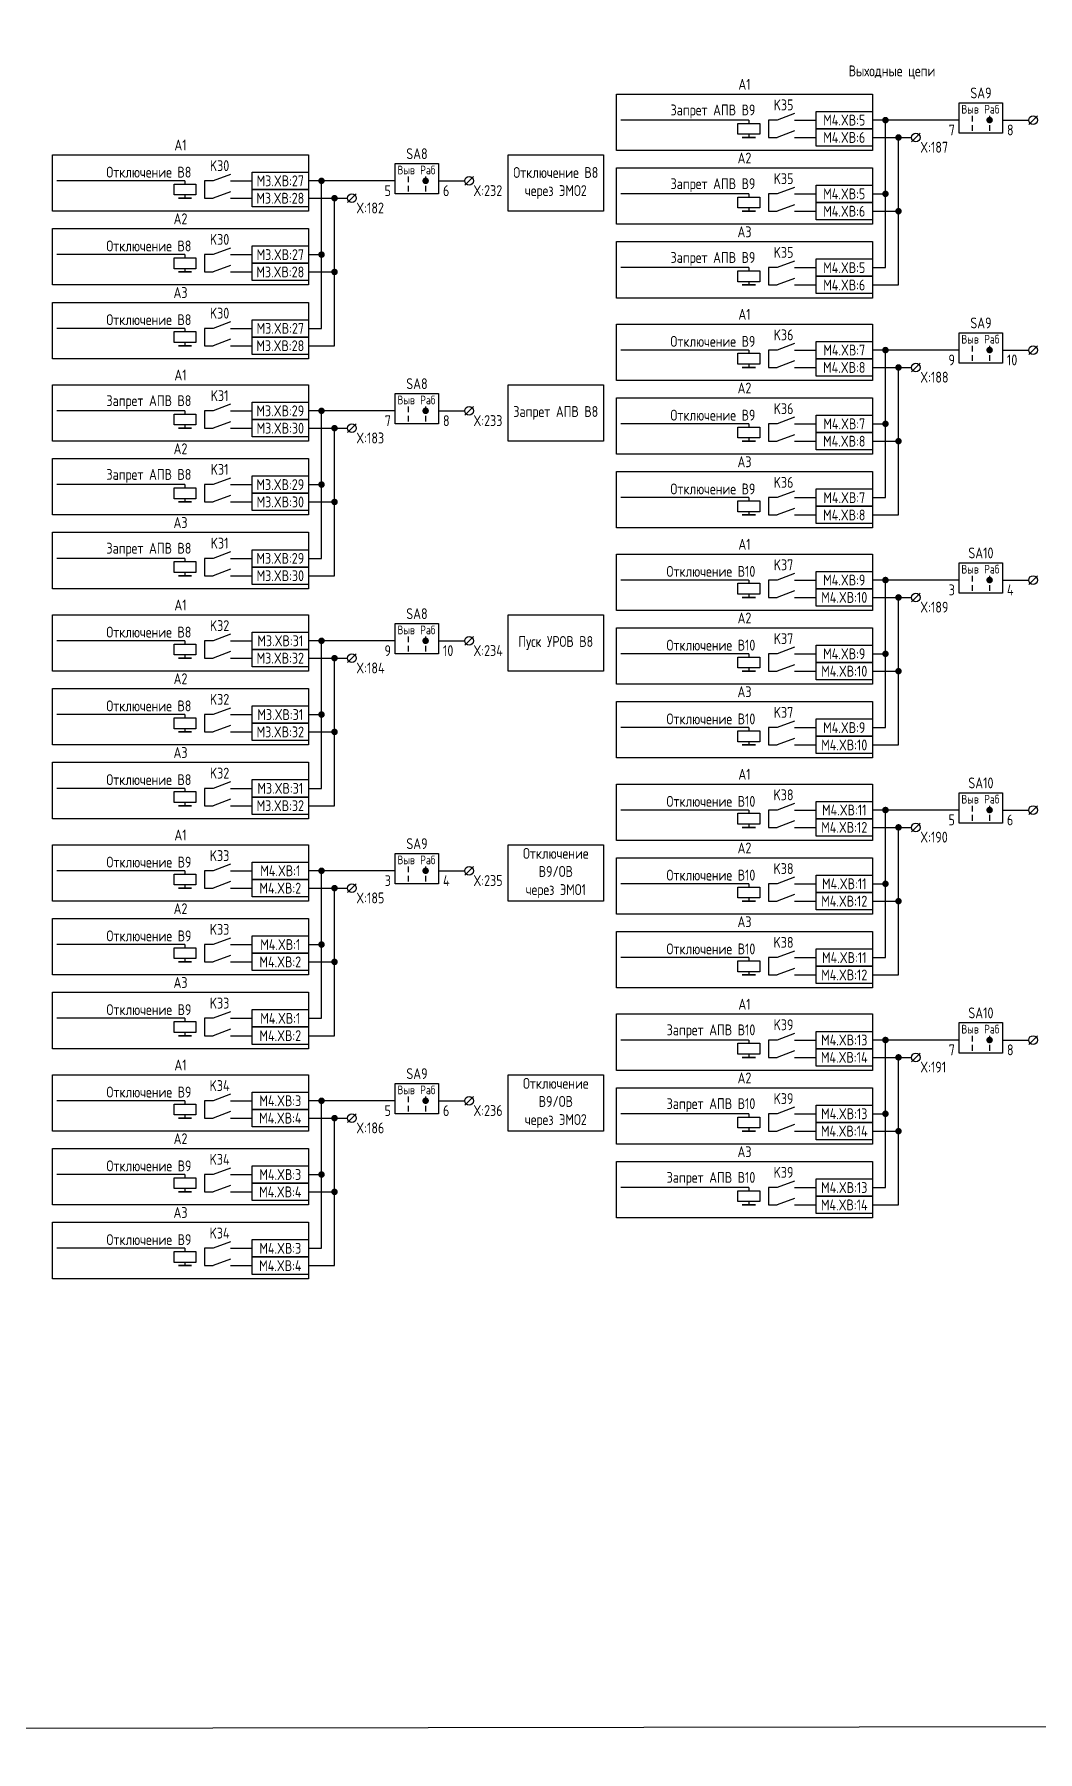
# Model space of a CAD drawing. Header units: millimetres. Extents: x -1245 to 5086, y -99 to 618.
# Drawn here: x 2539.8 to 2771.1, y -99 to 296.8 of the extents above; entities that cross this region are included whole.
import ezdxf

# ---------------------------------------------------------------- set-up
doc = ezdxf.new("R2010")
doc.units = ezdxf.units.MM
doc.styles.add('Gost_type_A', font='GOST_A.TTF')

# ---------------------------------------------------------------- blocks, each defined once
blk = doc.blocks.new('POINT')
at = {"const_width": 0.75}
blk.add_lwpolyline([(-0.375, 0, 1), (0.375, 0, 1)], format="xyb", close=True, dxfattribs=at)
blk = doc.blocks.new('Переключатель_положение')
for p, q in [((2, 1), (2, -0.34)), ((2, -1.14), (2, -2.49))]:
    blk.add_line(p, q)

msp = doc.modelspace()

# ---------------------------------------------------------------- linework, layer by layer
at = {"ltscale": 4.32}
for p, q in [((2715, 278.5), (2711, 277)), ((2715, 274.5), (2711, 273)), ((2585, 264.5), (2581, 263)), ((2715, 261.5), (2711, 260)), ((2585, 260.5), (2581, 259)), ((2715, 257.5), (2711, 256)), ((2585, 247.5), (2581, 246)), ((2585, 243.5), (2581, 242)), ((2715, 244.5), (2711, 243)), ((2715, 240.5), (2711, 239)), ((2585, 230.5), (2581, 229)), ((2585, 226.5), (2581, 225)), ((2715, 225.5), (2711, 224)), ((2715, 221.5), (2711, 220)), ((2585, 211.5), (2581, 210)), ((2585, 207.5), (2581, 206)), ((2715, 208.5), (2711, 207)), ((2715, 204.5), (2711, 203)), ((2585, 194.5), (2581, 193)), ((2585, 190.5), (2581, 189)), ((2715, 191.5), (2711, 190)), ((2715, 187.5), (2711, 186)), ((2585, 177.5), (2581, 176)), ((2585, 173.5), (2581, 172)), ((2715, 172.5), (2711, 171)), ((2715, 168.5), (2711, 167)), ((2585, 158.5), (2581, 157)), ((2585, 154.5), (2581, 153)), ((2715, 155.5), (2711, 154)), ((2715, 151.5), (2711, 150)), ((2585, 141.5), (2581, 140)), ((2585, 137.5), (2581, 136)), ((2715, 138.5), (2711, 137)), ((2715, 134.5), (2711, 133)), ((2585, 124.5), (2581, 123)), ((2585, 120.5), (2581, 119)), ((2715, 119.5), (2711, 118)), ((2715, 115.5), (2711, 114)), ((2585, 105.5), (2581, 104)), ((2585, 101.5), (2581, 100)), ((2715, 102.5), (2711, 101)), ((2715, 98.5), (2711, 97)), ((2585, 88.5), (2581, 87)), ((2585, 84.5), (2581, 83)), ((2715, 85.5), (2711, 84)), ((2715, 81.5), (2711, 80)), ((2585, 71.5), (2581, 70)), ((2585, 67.5), (2581, 66)), ((2715, 66.5), (2711, 65)), ((2715, 62.5), (2711, 61)), ((2585, 52.5), (2581, 51)), ((2585, 48.5), (2581, 47)), ((2715, 49.5), (2711, 48)), ((2715, 45.5), (2711, 44)), ((2585, 35.5), (2581, 34)), ((2715, 32.5), (2711, 31)), ((2585, 31.5), (2581, 30)), ((2715, 28.5), (2711, 27)), ((2585, 18.5), (2581, 17)), ((2585, 14.5), (2581, 13))]:
    msp.add_line(p, q, dxfattribs=at)
for p, q in [((2771.01, 278), (2769.01, 276)), ((2704.5, 277), (2675, 277)), ((2704.5, 277), (2704.5, 276.25)), ((2704.5, 273.75), (2704.5, 273)), ((2753, 277), (2733, 277)), ((2736, 243), (2736, 277)), ((2744.01, 274), (2742.01, 272)), ((2733, 273), (2742, 273)), ((2739, 239), (2739, 273)), ((2574.5, 263), (2545, 263)), ((2574.5, 263), (2574.5, 262.25)), ((2623, 263), (2603, 263)), ((2606, 229), (2606, 263)), ((2641.01, 264), (2639.01, 262)), ((2574.5, 259.75), (2574.5, 259)), ((2603, 259), (2612, 259)), ((2609, 225), (2609, 259)), ((2614.01, 260), (2612.01, 258)), ((2704.5, 260), (2675, 260)), ((2704.5, 260), (2704.5, 259.25)), ((2733, 260), (2736, 260)), ((2704.5, 256.75), (2704.5, 256)), ((2733, 256), (2739, 256)), ((2574.5, 246), (2545, 246)), ((2574.5, 246), (2574.5, 245.25)), ((2603, 246), (2606, 246)), ((2574.5, 242.75), (2574.5, 242)), ((2603, 242), (2609, 242)), ((2704.5, 243), (2675, 243)), ((2704.5, 243), (2704.5, 242.25)), ((2733, 243), (2736, 243)), ((2704.5, 239.75), (2704.5, 239)), ((2733, 239), (2739, 239)), ((2574.5, 229), (2545, 229)), ((2574.5, 229), (2574.5, 228.25)), ((2574.5, 225.75), (2574.5, 225)), ((2603, 229), (2606, 229)), ((2603, 225), (2609, 225)), ((2704.5, 224), (2675, 224)), ((2704.5, 224), (2704.5, 223.25)), ((2753, 224), (2733, 224)), ((2736, 190), (2736, 224)), ((2771.01, 225), (2769.01, 223)), ((2704.5, 220.75), (2704.5, 220)), ((2733, 220), (2742, 220)), ((2739, 186), (2739, 220)), ((2744.01, 221), (2742.01, 219)), ((2574.5, 210), (2545, 210)), ((2574.5, 210), (2574.5, 209.25)), ((2623, 210), (2603, 210)), ((2606, 176), (2606, 210)), ((2641.01, 211), (2639.01, 209)), ((2574.5, 206.75), (2574.5, 206)), ((2603, 206), (2612, 206)), ((2609, 172), (2609, 206)), ((2614.01, 207), (2612.01, 205)), ((2704.5, 207), (2675, 207)), ((2704.5, 207), (2704.5, 206.25)), ((2733, 207), (2736, 207)), ((2704.5, 203.75), (2704.5, 203)), ((2733, 203), (2739, 203)), ((2574.5, 193), (2545, 193)), ((2574.5, 193), (2574.5, 192.25)), ((2603, 193), (2606, 193)), ((2704.5, 190), (2675, 190)), ((2704.5, 190), (2704.5, 189.25)), ((2733, 190), (2736, 190)), ((2574.5, 189.75), (2574.5, 189)), ((2603, 189), (2609, 189)), ((2704.5, 186.75), (2704.5, 186)), ((2733, 186), (2739, 186)), ((2574.5, 176), (2545, 176)), ((2574.5, 176), (2574.5, 175.25)), ((2603, 176), (2606, 176)), ((2574.5, 172.75), (2574.5, 172)), ((2603, 172), (2609, 172)), ((2704.5, 171), (2675, 171)), ((2704.5, 171), (2704.5, 170.25)), ((2753, 171), (2733, 171)), ((2736, 137), (2736, 171)), ((2771.01, 172), (2769.01, 170)), ((2704.5, 167.75), (2704.5, 167)), ((2733, 167), (2742, 167)), ((2739, 133), (2739, 167)), ((2744.01, 168), (2742.01, 166)), ((2574.5, 157), (2545, 157)), ((2574.5, 157), (2574.5, 156.25)), ((2623, 157), (2603, 157)), ((2606, 123), (2606, 157)), ((2641.01, 158), (2639.01, 156)), ((2574.5, 153.75), (2574.5, 153)), ((2603, 153), (2612, 153)), ((2609, 119), (2609, 153)), ((2614.01, 154), (2612.01, 152)), ((2704.5, 154), (2675, 154)), ((2704.5, 154), (2704.5, 153.25)), ((2704.5, 150.75), (2704.5, 150)), ((2733, 154), (2736, 154)), ((2733, 150), (2739, 150)), ((2574.5, 140), (2545, 140)), ((2574.5, 140), (2574.5, 139.25)), ((2603, 140), (2606, 140)), ((2574.5, 136.75), (2574.5, 136)), ((2603, 136), (2609, 136)), ((2704.5, 137), (2675, 137)), ((2704.5, 137), (2704.5, 136.25)), ((2733, 137), (2736, 137)), ((2704.5, 133.75), (2704.5, 133)), ((2733, 133), (2739, 133)), ((2574.5, 123), (2545, 123)), ((2574.5, 123), (2574.5, 122.25)), ((2603, 123), (2606, 123)), ((2574.5, 119.75), (2574.5, 119)), ((2603, 119), (2609, 119)), ((2771.01, 119), (2769.01, 117)), ((2704.5, 118), (2675, 118)), ((2704.5, 118), (2704.5, 117.25)), ((2753, 118), (2733, 118)), ((2736, 84), (2736, 118)), ((2744.01, 115), (2742.01, 113)), ((2704.5, 114.75), (2704.5, 114)), ((2733, 114), (2742, 114)), ((2739, 80), (2739, 114)), ((2574.5, 104), (2545, 104)), ((2574.5, 104), (2574.5, 103.25)), ((2623, 104), (2603, 104)), ((2606, 70), (2606, 104)), ((2641.01, 105), (2639.01, 103)), ((2574.5, 100.75), (2574.5, 100)), ((2603, 100), (2612, 100)), ((2609, 66), (2609, 100)), ((2614.01, 101), (2612.01, 99)), ((2704.5, 101), (2675, 101)), ((2704.5, 101), (2704.5, 100.25)), ((2733, 101), (2736, 101)), ((2704.5, 97.75), (2704.5, 97)), ((2733, 97), (2739, 97)), ((2574.5, 87), (2545, 87)), ((2574.5, 87), (2574.5, 86.25)), ((2574.5, 83.75), (2574.5, 83)), ((2603, 87), (2606, 87)), ((2704.5, 84), (2675, 84)), ((2704.5, 84), (2704.5, 83.25)), ((2733, 84), (2736, 84)), ((2603, 83), (2609, 83)), ((2704.5, 80.75), (2704.5, 80)), ((2733, 80), (2739, 80)), ((2574.5, 70), (2545, 70)), ((2574.5, 70), (2574.5, 69.25)), ((2603, 70), (2606, 70)), ((2574.5, 66.75), (2574.5, 66)), ((2603, 66), (2609, 66)), ((2704.5, 65), (2675, 65)), ((2704.5, 65), (2704.5, 64.25)), ((2753, 65), (2733, 65)), ((2736, 31), (2736, 65)), ((2771.01, 66), (2769.01, 64)), ((2704.5, 61.75), (2704.5, 61)), ((2733, 61), (2742, 61)), ((2739, 27), (2739, 61)), ((2744.01, 62), (2742.01, 60)), ((2641.01, 52), (2639.01, 50)), ((2574.5, 51), (2545, 51)), ((2574.5, 51), (2574.5, 50.25)), ((2574.5, 47.75), (2574.5, 47)), ((2623, 51), (2603, 51)), ((2606, 17), (2606, 51)), ((2614.01, 48), (2612.01, 46)), ((2704.5, 48), (2675, 48)), ((2704.5, 48), (2704.5, 47.25)), ((2733, 48), (2736, 48)), ((2603, 47), (2612, 47)), ((2609, 13), (2609, 47)), ((2704.5, 44.75), (2704.5, 44)), ((2733, 44), (2739, 44)), ((2574.5, 34), (2545, 34)), ((2574.5, 34), (2574.5, 33.25)), ((2603, 34), (2606, 34)), ((2574.5, 30.75), (2574.5, 30)), ((2603, 30), (2609, 30)), ((2704.5, 31), (2675, 31)), ((2704.5, 31), (2704.5, 30.25)), ((2704.5, 27.75), (2704.5, 27)), ((2733, 31), (2736, 31)), ((2733, 27), (2739, 27)), ((2574.5, 17), (2545, 17)), ((2574.5, 17), (2574.5, 16.25)), ((2603, 17), (2606, 17)), ((2574.5, 13.75), (2574.5, 13)), ((2603, 13), (2609, 13))]:
    msp.add_line(p, q)
at = {"ltscale": 1.08}
for p, q in [((2711, 277), (2709, 277)), ((2709, 277), (2709, 273)), ((2715, 277), (2720, 277)), ((2709, 273), (2711, 273)), ((2715, 273), (2720, 273)), ((2581, 263), (2579, 263)), ((2579, 263), (2579, 259)), ((2585, 263), (2590, 263)), ((2579, 259), (2581, 259)), ((2585, 259), (2590, 259)), ((2711, 260), (2709, 260)), ((2709, 260), (2709, 256)), ((2715, 260), (2720, 260)), ((2709, 256), (2711, 256)), ((2715, 256), (2720, 256)), ((2581, 246), (2579, 246)), ((2579, 246), (2579, 242)), ((2585, 246), (2590, 246)), ((2579, 242), (2581, 242)), ((2585, 242), (2590, 242)), ((2711, 243), (2709, 243)), ((2709, 243), (2709, 239)), ((2715, 243), (2720, 243)), ((2709, 239), (2711, 239)), ((2715, 239), (2720, 239)), ((2581, 229), (2579, 229)), ((2579, 229), (2579, 225)), ((2585, 229), (2590, 229)), ((2579, 225), (2581, 225)), ((2585, 225), (2590, 225)), ((2711, 224), (2709, 224)), ((2709, 224), (2709, 220)), ((2715, 224), (2720, 224)), ((2709, 220), (2711, 220)), ((2715, 220), (2720, 220)), ((2581, 210), (2579, 210)), ((2579, 210), (2579, 206)), ((2585, 210), (2590, 210)), ((2579, 206), (2581, 206)), ((2585, 206), (2590, 206)), ((2711, 207), (2709, 207)), ((2709, 207), (2709, 203)), ((2715, 207), (2720, 207)), ((2709, 203), (2711, 203)), ((2715, 203), (2720, 203)), ((2581, 193), (2579, 193)), ((2579, 193), (2579, 189)), ((2585, 193), (2590, 193)), ((2711, 190), (2709, 190)), ((2709, 190), (2709, 186)), ((2715, 190), (2720, 190)), ((2579, 189), (2581, 189)), ((2585, 189), (2590, 189)), ((2709, 186), (2711, 186)), ((2715, 186), (2720, 186)), ((2581, 176), (2579, 176)), ((2579, 176), (2579, 172)), ((2585, 176), (2590, 176)), ((2579, 172), (2581, 172)), ((2585, 172), (2590, 172)), ((2711, 171), (2709, 171)), ((2709, 171), (2709, 167)), ((2715, 171), (2720, 171)), ((2709, 167), (2711, 167)), ((2715, 167), (2720, 167)), ((2581, 157), (2579, 157)), ((2579, 157), (2579, 153)), ((2585, 157), (2590, 157)), ((2579, 153), (2581, 153)), ((2585, 153), (2590, 153)), ((2711, 154), (2709, 154)), ((2709, 154), (2709, 150)), ((2715, 154), (2720, 154)), ((2709, 150), (2711, 150)), ((2715, 150), (2720, 150)), ((2581, 140), (2579, 140)), ((2579, 140), (2579, 136)), ((2585, 140), (2590, 140)), ((2579, 136), (2581, 136)), ((2585, 136), (2590, 136)), ((2711, 137), (2709, 137)), ((2709, 137), (2709, 133)), ((2715, 137), (2720, 137)), ((2709, 133), (2711, 133)), ((2715, 133), (2720, 133)), ((2581, 123), (2579, 123)), ((2579, 123), (2579, 119)), ((2585, 123), (2590, 123)), ((2579, 119), (2581, 119)), ((2585, 119), (2590, 119)), ((2711, 118), (2709, 118)), ((2709, 118), (2709, 114)), ((2715, 118), (2720, 118)), ((2709, 114), (2711, 114)), ((2715, 114), (2720, 114)), ((2581, 104), (2579, 104)), ((2579, 104), (2579, 100)), ((2585, 104), (2590, 104)), ((2579, 100), (2581, 100)), ((2585, 100), (2590, 100)), ((2711, 101), (2709, 101)), ((2709, 101), (2709, 97)), ((2715, 101), (2720, 101)), ((2709, 97), (2711, 97)), ((2715, 97), (2720, 97)), ((2581, 87), (2579, 87)), ((2579, 87), (2579, 83)), ((2585, 87), (2590, 87)), ((2711, 84), (2709, 84)), ((2709, 84), (2709, 80)), ((2715, 84), (2720, 84)), ((2579, 83), (2581, 83)), ((2585, 83), (2590, 83)), ((2709, 80), (2711, 80)), ((2715, 80), (2720, 80)), ((2581, 70), (2579, 70)), ((2579, 70), (2579, 66)), ((2585, 70), (2590, 70)), ((2579, 66), (2581, 66)), ((2585, 66), (2590, 66)), ((2711, 65), (2709, 65)), ((2709, 65), (2709, 61)), ((2715, 65), (2720, 65)), ((2709, 61), (2711, 61)), ((2715, 61), (2720, 61)), ((2581, 51), (2579, 51)), ((2579, 51), (2579, 47)), ((2585, 51), (2590, 51)), ((2711, 48), (2709, 48)), ((2709, 48), (2709, 44)), ((2715, 48), (2720, 48)), ((2579, 47), (2581, 47)), ((2585, 47), (2590, 47)), ((2709, 44), (2711, 44)), ((2715, 44), (2720, 44)), ((2581, 34), (2579, 34)), ((2579, 34), (2579, 30)), ((2585, 34), (2590, 34)), ((2579, 30), (2581, 30)), ((2585, 30), (2590, 30)), ((2711, 31), (2709, 31)), ((2709, 31), (2709, 27)), ((2715, 31), (2720, 31)), ((2709, 27), (2711, 27)), ((2715, 27), (2720, 27)), ((2581, 17), (2579, 17)), ((2579, 17), (2579, 13)), ((2585, 17), (2590, 17)), ((2579, 13), (2581, 13)), ((2585, 13), (2590, 13))]:
    msp.add_line(p, q, dxfattribs=at)
at = {"ltscale": 4}
for p, q in [((2763, 277), (2769.01, 277)), ((2633, 263), (2639.01, 263)), ((2763, 224), (2769.01, 224)), ((2633, 210), (2639.01, 210)), ((2763, 171), (2769.01, 171)), ((2633, 157), (2639.01, 157)), ((2763, 118), (2769.01, 118)), ((2633, 104), (2639.01, 104)), ((2763, 65), (2769.01, 65)), ((2633, 51), (2639.01, 51))]:
    msp.add_line(p, q, dxfattribs=at)
at = {"color": 3}
msp.add_lwpolyline([(-1245, 609), (5086, 618), (5086, -90), (-1245, -99)], close=True, dxfattribs=at)
for points in [[(2674, 283), (2733, 283), (2733, 270), (2674, 270)], [(2753, 281), (2763, 281), (2763, 274), (2753, 274)], [(2720, 279), (2733, 279), (2733, 275), (2720, 275)], [(2707, 276.25), (2707, 273.75), (2702, 273.75), (2702, 276.25)], [(2720, 275), (2733, 275), (2733, 271), (2720, 271)], [(2706, 273), (2703, 273)], [(2544, 269), (2603, 269), (2603, 256), (2544, 256)], [(2623, 267), (2633, 267), (2633, 260), (2623, 260)], [(2649, 269), (2671, 269), (2671, 256), (2649, 256)], [(2674, 266), (2733, 266), (2733, 253), (2674, 253)], [(2577, 262.25), (2577, 259.75), (2572, 259.75), (2572, 262.25)], [(2590, 265), (2603, 265), (2603, 261), (2590, 261)], [(2720, 262), (2733, 262), (2733, 258), (2720, 258)], [(2576, 259), (2573, 259)], [(2590, 261), (2603, 261), (2603, 257), (2590, 257)], [(2707, 259.25), (2707, 256.75), (2702, 256.75), (2702, 259.25)], [(2720, 258), (2733, 258), (2733, 254), (2720, 254)], [(2706, 256), (2703, 256)], [(2544, 252), (2603, 252), (2603, 239), (2544, 239)], [(2590, 248), (2603, 248), (2603, 244), (2590, 244)], [(2674, 249), (2733, 249), (2733, 236), (2674, 236)], [(2577, 245.25), (2577, 242.75), (2572, 242.75), (2572, 245.25)], [(2576, 242), (2573, 242)], [(2590, 244), (2603, 244), (2603, 240), (2590, 240)], [(2707, 242.25), (2707, 239.75), (2702, 239.75), (2702, 242.25)], [(2720, 245), (2733, 245), (2733, 241), (2720, 241)], [(2706, 239), (2703, 239)], [(2720, 241), (2733, 241), (2733, 237), (2720, 237)], [(2544, 235), (2603, 235), (2603, 222), (2544, 222)], [(2590, 231), (2603, 231), (2603, 227), (2590, 227)], [(2674, 230), (2733, 230), (2733, 217), (2674, 217)], [(2577, 228.25), (2577, 225.75), (2572, 225.75), (2572, 228.25)], [(2590, 227), (2603, 227), (2603, 223), (2590, 223)], [(2720, 226), (2733, 226), (2733, 222), (2720, 222)], [(2753, 228), (2763, 228), (2763, 221), (2753, 221)], [(2576, 225), (2573, 225)], [(2707, 223.25), (2707, 220.75), (2702, 220.75), (2702, 223.25)], [(2720, 222), (2733, 222), (2733, 218), (2720, 218)], [(2706, 220), (2703, 220)], [(2544, 216), (2603, 216), (2603, 203), (2544, 203)], [(2623, 214), (2633, 214), (2633, 207), (2623, 207)], [(2649, 216), (2671, 216), (2671, 203), (2649, 203)], [(2590, 212), (2603, 212), (2603, 208), (2590, 208)], [(2674, 213), (2733, 213), (2733, 200), (2674, 200)], [(2577, 209.25), (2577, 206.75), (2572, 206.75), (2572, 209.25)], [(2576, 206), (2573, 206)], [(2590, 208), (2603, 208), (2603, 204), (2590, 204)], [(2707, 206.25), (2707, 203.75), (2702, 203.75), (2702, 206.25)], [(2720, 209), (2733, 209), (2733, 205), (2720, 205)], [(2706, 203), (2703, 203)], [(2720, 205), (2733, 205), (2733, 201), (2720, 201)], [(2544, 199), (2603, 199), (2603, 186), (2544, 186)], [(2590, 195), (2603, 195), (2603, 191), (2590, 191)], [(2674, 196), (2733, 196), (2733, 183), (2674, 183)], [(2577, 192.25), (2577, 189.75), (2572, 189.75), (2572, 192.25)], [(2590, 191), (2603, 191), (2603, 187), (2590, 187)], [(2720, 192), (2733, 192), (2733, 188), (2720, 188)], [(2576, 189), (2573, 189)], [(2707, 189.25), (2707, 186.75), (2702, 186.75), (2702, 189.25)], [(2720, 188), (2733, 188), (2733, 184), (2720, 184)], [(2706, 186), (2703, 186)], [(2544, 182), (2603, 182), (2603, 169), (2544, 169)], [(2577, 175.25), (2577, 172.75), (2572, 172.75), (2572, 175.25)], [(2590, 178), (2603, 178), (2603, 174), (2590, 174)], [(2674, 177), (2733, 177), (2733, 164), (2674, 164)], [(2753, 175), (2763, 175), (2763, 168), (2753, 168)], [(2576, 172), (2573, 172)], [(2590, 174), (2603, 174), (2603, 170), (2590, 170)], [(2707, 170.25), (2707, 167.75), (2702, 167.75), (2702, 170.25)], [(2720, 173), (2733, 173), (2733, 169), (2720, 169)], [(2706, 167), (2703, 167)], [(2720, 169), (2733, 169), (2733, 165), (2720, 165)], [(2544, 163), (2603, 163), (2603, 150), (2544, 150)], [(2649, 163), (2671, 163), (2671, 150), (2649, 150)], [(2590, 159), (2603, 159), (2603, 155), (2590, 155)], [(2623, 161), (2633, 161), (2633, 154), (2623, 154)], [(2674, 160), (2733, 160), (2733, 147), (2674, 147)], [(2577, 156.25), (2577, 153.75), (2572, 153.75), (2572, 156.25)], [(2590, 155), (2603, 155), (2603, 151), (2590, 151)], [(2720, 156), (2733, 156), (2733, 152), (2720, 152)], [(2576, 153), (2573, 153)], [(2707, 153.25), (2707, 150.75), (2702, 150.75), (2702, 153.25)], [(2720, 152), (2733, 152), (2733, 148), (2720, 148)], [(2706, 150), (2703, 150)], [(2544, 146), (2603, 146), (2603, 133), (2544, 133)], [(2674, 143), (2733, 143), (2733, 130), (2674, 130)], [(2577, 139.25), (2577, 136.75), (2572, 136.75), (2572, 139.25)], [(2590, 142), (2603, 142), (2603, 138), (2590, 138)], [(2720, 139), (2733, 139), (2733, 135), (2720, 135)], [(2576, 136), (2573, 136)], [(2590, 138), (2603, 138), (2603, 134), (2590, 134)], [(2707, 136.25), (2707, 133.75), (2702, 133.75), (2702, 136.25)], [(2720, 135), (2733, 135), (2733, 131), (2720, 131)], [(2706, 133), (2703, 133)], [(2544, 129), (2603, 129), (2603, 116), (2544, 116)], [(2590, 125), (2603, 125), (2603, 121), (2590, 121)], [(2674, 124), (2733, 124), (2733, 111), (2674, 111)], [(2577, 122.25), (2577, 119.75), (2572, 119.75), (2572, 122.25)], [(2576, 119), (2573, 119)], [(2590, 121), (2603, 121), (2603, 117), (2590, 117)], [(2720, 120), (2733, 120), (2733, 116), (2720, 116)], [(2753, 122), (2763, 122), (2763, 115), (2753, 115)], [(2707, 117.25), (2707, 114.75), (2702, 114.75), (2702, 117.25)], [(2720, 116), (2733, 116), (2733, 112), (2720, 112)], [(2706, 114), (2703, 114)], [(2544, 110), (2603, 110), (2603, 97), (2544, 97)], [(2623, 108), (2633, 108), (2633, 101), (2623, 101)], [(2649, 110), (2671, 110), (2671, 97), (2649, 97)], [(2674, 107), (2733, 107), (2733, 94), (2674, 94)], [(2577, 103.25), (2577, 100.75), (2572, 100.75), (2572, 103.25)], [(2590, 106), (2603, 106), (2603, 102), (2590, 102)], [(2720, 103), (2733, 103), (2733, 99), (2720, 99)], [(2576, 100), (2573, 100)], [(2590, 102), (2603, 102), (2603, 98), (2590, 98)], [(2707, 100.25), (2707, 97.75), (2702, 97.75), (2702, 100.25)], [(2720, 99), (2733, 99), (2733, 95), (2720, 95)], [(2706, 97), (2703, 97)], [(2544, 93), (2603, 93), (2603, 80), (2544, 80)], [(2590, 89), (2603, 89), (2603, 85), (2590, 85)], [(2674, 90), (2733, 90), (2733, 77), (2674, 77)], [(2577, 86.25), (2577, 83.75), (2572, 83.75), (2572, 86.25)], [(2590, 85), (2603, 85), (2603, 81), (2590, 81)], [(2707, 83.25), (2707, 80.75), (2702, 80.75), (2702, 83.25)], [(2720, 86), (2733, 86), (2733, 82), (2720, 82)], [(2576, 83), (2573, 83)], [(2706, 80), (2703, 80)], [(2720, 82), (2733, 82), (2733, 78), (2720, 78)], [(2544, 76), (2603, 76), (2603, 63), (2544, 63)], [(2590, 72), (2603, 72), (2603, 68), (2590, 68)], [(2577, 69.25), (2577, 66.75), (2572, 66.75), (2572, 69.25)], [(2590, 68), (2603, 68), (2603, 64), (2590, 64)], [(2674, 71), (2733, 71), (2733, 58), (2674, 58)], [(2753, 69), (2763, 69), (2763, 62), (2753, 62)], [(2576, 66), (2573, 66)], [(2707, 64.25), (2707, 61.75), (2702, 61.75), (2702, 64.25)], [(2720, 67), (2733, 67), (2733, 63), (2720, 63)], [(2706, 61), (2703, 61)], [(2720, 63), (2733, 63), (2733, 59), (2720, 59)], [(2544, 57), (2603, 57), (2603, 44), (2544, 44)], [(2649, 57), (2671, 57), (2671, 44), (2649, 44)], [(2590, 53), (2603, 53), (2603, 49), (2590, 49)], [(2623, 55), (2633, 55), (2633, 48), (2623, 48)], [(2674, 54), (2733, 54), (2733, 41), (2674, 41)], [(2577, 50.25), (2577, 47.75), (2572, 47.75), (2572, 50.25)], [(2590, 49), (2603, 49), (2603, 45), (2590, 45)], [(2720, 50), (2733, 50), (2733, 46), (2720, 46)], [(2576, 47), (2573, 47)], [(2707, 47.25), (2707, 44.75), (2702, 44.75), (2702, 47.25)], [(2706, 44), (2703, 44)], [(2720, 46), (2733, 46), (2733, 42), (2720, 42)], [(2544, 40), (2603, 40), (2603, 27), (2544, 27)], [(2590, 36), (2603, 36), (2603, 32), (2590, 32)], [(2674, 37), (2733, 37), (2733, 24), (2674, 24)], [(2577, 33.25), (2577, 30.75), (2572, 30.75), (2572, 33.25)], [(2590, 32), (2603, 32), (2603, 28), (2590, 28)], [(2720, 33), (2733, 33), (2733, 29), (2720, 29)], [(2576, 30), (2573, 30)], [(2707, 30.25), (2707, 27.75), (2702, 27.75), (2702, 30.25)], [(2720, 29), (2733, 29), (2733, 25), (2720, 25)], [(2706, 27), (2703, 27)], [(2544, 23), (2603, 23), (2603, 10), (2544, 10)], [(2577, 16.25), (2577, 13.75), (2572, 13.75), (2572, 16.25)], [(2590, 19), (2603, 19), (2603, 15), (2590, 15)], [(2576, 13), (2573, 13)], [(2590, 15), (2603, 15), (2603, 11), (2590, 11)]]:
    msp.add_lwpolyline(points, close=True)
for centre in [(2770.01, 277), (2743.01, 273), (2640.01, 263), (2613.01, 259), (2770.01, 224), (2743.01, 220), (2640.01, 210), (2613.01, 206), (2770.01, 171), (2743.01, 167), (2640.01, 157), (2613.01, 153), (2770.01, 118), (2743.01, 114), (2640.01, 104), (2613.01, 100), (2770.01, 65), (2743.01, 61), (2640.01, 51), (2613.01, 47)]:
    msp.add_circle(centre, 1)

# ---------------------------------------------------------------- block references
for name, p in [('POINT', (2736, 277)), ('Переключатель_положение', (2754, 277)), ('POINT', (2760, 277)), ('Переключатель_положение', (2758, 277)), ('POINT', (2739, 273)), ('POINT', (2606, 263)), ('Переключатель_положение', (2624, 263)), ('POINT', (2630, 263)), ('Переключатель_положение', (2628, 263)), ('POINT', (2609, 259)), ('POINT', (2736, 260)), ('POINT', (2739, 256)), ('POINT', (2606, 246)), ('POINT', (2609, 242)), ('POINT', (2736, 224)), ('Переключатель_положение', (2754, 224)), ('POINT', (2760, 224)), ('Переключатель_положение', (2758, 224)), ('POINT', (2739, 220)), ('POINT', (2606, 210)), ('Переключатель_положение', (2624, 210)), ('POINT', (2630, 210)), ('Переключатель_положение', (2628, 210)), ('POINT', (2609, 206)), ('POINT', (2736, 207)), ('POINT', (2739, 203)), ('POINT', (2606, 193)), ('POINT', (2609, 189)), ('POINT', (2736, 171)), ('Переключатель_положение', (2754, 171)), ('POINT', (2760, 171)), ('Переключатель_положение', (2758, 171)), ('POINT', (2739, 167)), ('POINT', (2606, 157)), ('Переключатель_положение', (2624, 157)), ('POINT', (2630, 157)), ('Переключатель_положение', (2628, 157)), ('POINT', (2736, 154)), ('POINT', (2609, 153)), ('POINT', (2739, 150)), ('POINT', (2606, 140)), ('POINT', (2609, 136)), ('POINT', (2736, 118)), ('Переключатель_положение', (2754, 118)), ('POINT', (2760, 118)), ('Переключатель_положение', (2758, 118)), ('POINT', (2739, 114)), ('POINT', (2606, 104)), ('Переключатель_положение', (2624, 104)), ('POINT', (2630, 104)), ('Переключатель_положение', (2628, 104)), ('POINT', (2609, 100)), ('POINT', (2736, 101)), ('POINT', (2739, 97)), ('POINT', (2606, 87)), ('POINT', (2609, 83)), ('POINT', (2736, 65)), ('Переключатель_положение', (2754, 65)), ('POINT', (2760, 65)), ('Переключатель_положение', (2758, 65)), ('POINT', (2739, 61)), ('POINT', (2606, 51)), ('Переключатель_положение', (2624, 51)), ('POINT', (2630, 51)), ('Переключатель_положение', (2628, 51)), ('POINT', (2609, 47)), ('POINT', (2736, 48)), ('POINT', (2739, 44)), ('POINT', (2606, 34)), ('POINT', (2609, 30))]:
    msp.add_blockref(name, p)

# ---------------------------------------------------------------- texts
at = {"char_height": 2.5, "line_spacing_factor": 0.9, "style": 'Gost_type_A'}
for s, insert, width, attachment_point in [('Выходные цепи', (2737.5, 288), 395, 5), ('A1', (2703.5, 284), 59, 8), ('A1', (2573.5, 270), 59, 8), ('A2', (2703.5, 267), 59, 8), ('X:187', (2744.01, 272), 8, 1), ('X:232', (2641.01, 262), 8, 1), ('X:182', (2614.01, 258), 8, 1), ('A2', (2573.5, 253), 59, 8), ('A3', (2703.5, 250), 59, 8), ('A3', (2573.5, 236), 59, 8), ('A1', (2703.5, 231), 59, 8), ('A1', (2573.5, 217), 59, 8), ('X:188', (2744.01, 219), 8, 1), ('A2', (2703.5, 214), 59, 8), ('X:233', (2641.01, 209), 8, 1), ('A2', (2573.5, 200), 59, 8), ('X:183', (2614.01, 205), 8, 1), ('A3', (2703.5, 197), 59, 8), ('A3', (2573.5, 183), 59, 8), ('A1', (2703.5, 178), 59, 8), ('A1', (2573.5, 164), 59, 8), ('A2', (2703.5, 161), 59, 8), ('X:189', (2744.01, 166), 8, 1), ('X:234', (2641.01, 156), 8, 1), ('X:184', (2614.01, 152), 8, 1), ('A2', (2573.5, 147), 59, 8), ('A3', (2703.5, 144), 59, 8), ('A3', (2573.5, 130), 59, 8), ('A1', (2703.5, 125), 59, 8), ('A1', (2573.5, 111), 59, 8), ('X:190', (2744.01, 113), 8, 1), ('A2', (2703.5, 108), 59, 8), ('X:235', (2641.01, 103), 8, 1), ('X:185', (2614.01, 99), 8, 1), ('A2', (2573.5, 94), 59, 8), ('A3', (2703.5, 91), 59, 8), ('A3', (2573.5, 77), 59, 8), ('A1', (2703.5, 72), 59, 8), ('A1', (2573.5, 58), 59, 8), ('X:191', (2744.01, 60), 8, 1), ('A2', (2703.5, 55), 59, 8), ('X:236', (2641.01, 50), 8, 1), ('X:186', (2614.01, 46), 8, 1), ('A2', (2573.5, 41), 59, 8), ('A3', (2703.5, 38), 59, 8), ('A3', (2573.5, 24), 59, 8)]:
    msp.add_mtext(s, dxfattribs=dict(at, insert=insert, width=width, attachment_point=attachment_point))
at = {"style": 'Gost_type_A'}
for s, insert, char_height, width, attachment_point in [('K35', (2712.5, 280.5), 2.5, 5, 5), ('SA9', (2758, 282), 2.5, 10, 8), (' Запрет АПВ В9', (2706, 279), 2.5, 31.0015, 6), ('M4.XВ:5', (2726.5, 277), 2.5, 13, 5), ('Выв', (2755.5, 279.5), 2, 5, 5), ('Раб', (2760.5, 279.5), 2, 5, 5), ('M4.XВ:6', (2726.5, 273), 2.5, 13, 5), ('7', (2752, 275.98), 2.5, 5, 3), ('8', (2764, 275.98), 2.5, 5, 1), ('SA8', (2628, 268), 2.5, 10, 8), ('Отключение В8', (2576, 265), 2.5, 31.0015, 6), ('K30', (2582.5, 266.5), 2.5, 5, 5), ('Выв', (2625.5, 265.5), 2, 5, 5), ('Раб', (2630.5, 265.5), 2, 5, 5), ('Отключение В8\\Pчерез ЭМО2', (2660, 262.5), 2.5, 21.9988, 5), ('M3.XВ:27', (2596.5, 263), 2.5, 13, 5), ('5', (2622, 261.98), 2.5, 5, 3), ('6', (2634, 261.98), 2.5, 5, 1), (' Запрет АПВ В9', (2706, 262), 2.5, 31.0015, 6), ('K35', (2712.5, 263.5), 2.5, 5, 5), ('M4.XВ:5', (2726.5, 260), 2.5, 13, 5), ('M3.XВ:28', (2596.5, 259), 2.5, 13, 5), ('M4.XВ:6', (2726.5, 256), 2.5, 13, 5), ('K30', (2582.5, 249.5), 2.5, 5, 5), ('Отключение В8', (2576, 248), 2.5, 31.0015, 6), ('M3.XВ:27', (2596.5, 246), 2.5, 13, 5), (' Запрет АПВ В9', (2706, 245), 2.5, 31.0015, 6), ('K35', (2712.5, 246.5), 2.5, 5, 5), ('M3.XВ:28', (2596.5, 242), 2.5, 13, 5), ('M4.XВ:5', (2726.5, 243), 2.5, 13, 5), ('M4.XВ:6', (2726.5, 239), 2.5, 13, 5), ('K30', (2582.5, 232.5), 2.5, 5, 5), ('Отключение В8', (2576, 231), 2.5, 31.0015, 6), ('M3.XВ:27', (2596.5, 229), 2.5, 13, 5), ('SA9', (2758, 229), 2.5, 10, 8), ('M3.XВ:28', (2596.5, 225), 2.5, 13, 5), ('Отключение В9', (2706, 226), 2.5, 31.0015, 6), ('K36', (2712.5, 227.5), 2.5, 5, 5), ('Выв', (2755.5, 226.5), 2, 5, 5), ('Раб', (2760.5, 226.5), 2, 5, 5), ('M4.XВ:7', (2726.5, 224), 2.5, 13, 5), ('9', (2752, 222.98), 2.5, 5, 3), ('10', (2764, 222.98), 2.5, 5, 1), ('M4.XВ:8', (2726.5, 220), 2.5, 13, 5), ('K31', (2582.5, 213.5), 2.5, 5, 5), ('SA8', (2628, 215), 2.5, 10, 8), (' Запрет АПВ В8', (2576, 212), 2.5, 31.0015, 6), ('M3.XВ:29', (2596.5, 210), 2.5, 13, 5), ('Выв', (2625.5, 212.5), 2, 5, 5), ('Раб', (2630.5, 212.5), 2, 5, 5), ('Запрет АПВ В8', (2660, 209.5), 2.5, 21.9988, 5), ('Отключение В9', (2706, 209), 2.5, 31.0015, 6), ('K36', (2712.5, 210.5), 2.5, 5, 5), ('M3.XВ:30', (2596.5, 206), 2.5, 13, 5), ('7', (2622, 208.98), 2.5, 5, 3), ('8', (2634, 208.98), 2.5, 5, 1), ('M4.XВ:7', (2726.5, 207), 2.5, 13, 5), ('M4.XВ:8', (2726.5, 203), 2.5, 13, 5), (' Запрет АПВ В8', (2576, 195), 2.5, 31.0015, 6), ('K31', (2582.5, 196.5), 2.5, 5, 5), ('M3.XВ:29', (2596.5, 193), 2.5, 13, 5), ('K36', (2712.5, 193.5), 2.5, 5, 5), ('M3.XВ:30', (2596.5, 189), 2.5, 13, 5), ('Отключение В9', (2706, 192), 2.5, 31.0015, 6), ('M4.XВ:7', (2726.5, 190), 2.5, 13, 5), ('M4.XВ:8', (2726.5, 186), 2.5, 13, 5), (' Запрет АПВ В8', (2576, 178), 2.5, 31.0015, 6), ('K31', (2582.5, 179.5), 2.5, 5, 5), ('SA10', (2758, 176), 2.5, 10, 8), ('M3.XВ:29', (2596.5, 176), 2.5, 13, 5), ('Отключение В10', (2706, 173), 2.5, 31.0015, 6), ('K37', (2712.5, 174.5), 2.5, 5, 5), ('Выв', (2755.5, 173.5), 2, 5, 5), ('Раб', (2760.5, 173.5), 2, 5, 5), ('M3.XВ:30', (2596.5, 172), 2.5, 13, 5), ('M4.XВ:9', (2726.5, 171), 2.5, 13, 5), ('M4.XВ:10', (2726.5, 167), 2.5, 13, 5), ('3', (2752, 169.98), 2.5, 5, 3), ('4', (2764, 169.98), 2.5, 5, 1), ('SA8', (2628, 162), 2.5, 10, 8), ('Отключение В8', (2576, 159), 2.5, 31.0015, 6), ('K32', (2582.5, 160.5), 2.5, 5, 5), ('Выв', (2625.5, 159.5), 2, 5, 5), ('Раб', (2630.5, 159.5), 2, 5, 5), ('K37', (2712.5, 157.5), 2.5, 5, 5), ('M3.XВ:31', (2596.5, 157), 2.5, 13, 5), ('9', (2622, 155.98), 2.5, 5, 3), ('10', (2634, 155.98), 2.5, 5, 1), ('Пуск УРОВ В8', (2660, 156.5), 2.5, 21.9988, 5), ('Отключение В10', (2706, 156), 2.5, 31.0015, 6), ('M4.XВ:9', (2726.5, 154), 2.5, 13, 5), ('M3.XВ:32', (2596.5, 153), 2.5, 13, 5), ('M4.XВ:10', (2726.5, 150), 2.5, 13, 5), ('Отключение В8', (2576, 142), 2.5, 31.0015, 6), ('K32', (2582.5, 143.5), 2.5, 5, 5), ('M3.XВ:31', (2596.5, 140), 2.5, 13, 5), ('Отключение В10', (2706, 139), 2.5, 31.0015, 6), ('K37', (2712.5, 140.5), 2.5, 5, 5), ('M3.XВ:32', (2596.5, 136), 2.5, 13, 5), ('M4.XВ:9', (2726.5, 137), 2.5, 13, 5), ('M4.XВ:10', (2726.5, 133), 2.5, 13, 5), ('K32', (2582.5, 126.5), 2.5, 5, 5), ('Отключение В8', (2576, 125), 2.5, 31.0015, 6), ('M3.XВ:31', (2596.5, 123), 2.5, 13, 5), ('K38', (2712.5, 121.5), 2.5, 5, 5), ('SA10', (2758, 123), 2.5, 10, 8), ('M3.XВ:32', (2596.5, 119), 2.5, 13, 5), ('Отключение В10', (2706, 120), 2.5, 31.0015, 6), ('M4.XВ:11', (2726.5, 118), 2.5, 13, 5), ('Выв', (2755.5, 120.5), 2, 5, 5), ('Раб', (2760.5, 120.5), 2, 5, 5), ('M4.XВ:12', (2726.5, 114), 2.5, 13, 5), ('5', (2752, 116.98), 2.5, 5, 3), ('6', (2764, 116.98), 2.5, 5, 1), ('SA9', (2628, 109), 2.5, 10, 8), ('Отключение В9', (2576, 106), 2.5, 31.0015, 6), ('K33', (2582.5, 107.5), 2.5, 5, 5), ('Выв', (2625.5, 106.5), 2, 5, 5), ('Раб', (2630.5, 106.5), 2, 5, 5), ('Отключение В9/ОВ\\Pчерез ЭМО1', (2660, 103.5), 2.5, 21.9987, 5), ('M4.XВ:1', (2596.5, 104), 2.5, 13, 5), ('3', (2622, 102.98), 2.5, 5, 3), ('4', (2634, 102.98), 2.5, 5, 1), ('Отключение В10', (2706, 103), 2.5, 31.0015, 6), ('K38', (2712.5, 104.5), 2.5, 5, 5), ('M4.XВ:2', (2596.5, 100), 2.5, 13, 5), ('M4.XВ:11', (2726.5, 101), 2.5, 13, 5), ('M4.XВ:12', (2726.5, 97), 2.5, 13, 5), ('K33', (2582.5, 90.5), 2.5, 5, 5), ('Отключение В9', (2576, 89), 2.5, 31.0015, 6), ('M4.XВ:1', (2596.5, 87), 2.5, 13, 5), ('Отключение В10', (2706, 86), 2.5, 31.0015, 6), ('K38', (2712.5, 87.5), 2.5, 5, 5), ('M4.XВ:2', (2596.5, 83), 2.5, 13, 5), ('M4.XВ:11', (2726.5, 84), 2.5, 13, 5), ('M4.XВ:12', (2726.5, 80), 2.5, 13, 5), ('Отключение В9', (2576, 72), 2.5, 31.0015, 6), ('K33', (2582.5, 73.5), 2.5, 5, 5), ('M4.XВ:1', (2596.5, 70), 2.5, 13, 5), ('SA10', (2758, 70), 2.5, 10, 8), (' Запрет АПВ В10', (2706, 67), 2.5, 31.0015, 6), ('K39', (2712.5, 68.5), 2.5, 5, 5), ('Выв', (2755.5, 67.5), 2, 5, 5), ('Раб', (2760.5, 67.5), 2, 5, 5), ('M4.XВ:2', (2596.5, 66), 2.5, 13, 5), ('M4.XВ:13', (2726.5, 65), 2.5, 13, 5), ('7', (2752, 63.98), 2.5, 5, 3), ('8', (2764, 63.98), 2.5, 5, 1), ('M4.XВ:14', (2726.5, 61), 2.5, 13, 5), ('K34', (2582.5, 54.5), 2.5, 5, 5), ('SA9', (2628, 56), 2.5, 10, 8), ('Отключение В9/ОВ\\Pчерез ЭМО2', (2660, 50.5), 2.5, 21.9987, 5), ('Отключение В9', (2576, 53), 2.5, 31.0015, 6), ('M4.XВ:3', (2596.5, 51), 2.5, 13, 5), ('Выв', (2625.5, 53.5), 2, 5, 5), ('Раб', (2630.5, 53.5), 2, 5, 5), (' Запрет АПВ В10', (2706, 50), 2.5, 31.0015, 6), ('K39', (2712.5, 51.5), 2.5, 5, 5), ('M4.XВ:4', (2596.5, 47), 2.5, 13, 5), ('5', (2622, 49.98), 2.5, 5, 3), ('6', (2634, 49.98), 2.5, 5, 1), ('M4.XВ:13', (2726.5, 48), 2.5, 13, 5), ('M4.XВ:14', (2726.5, 44), 2.5, 13, 5), ('Отключение В9', (2576, 36), 2.5, 31.0015, 6), ('K34', (2582.5, 37.5), 2.5, 5, 5), ('K39', (2712.5, 34.5), 2.5, 5, 5), ('M4.XВ:3', (2596.5, 34), 2.5, 13, 5), (' Запрет АПВ В10', (2706, 33), 2.5, 31.0015, 6), ('M4.XВ:13', (2726.5, 31), 2.5, 13, 5), ('M4.XВ:4', (2596.5, 30), 2.5, 13, 5), ('M4.XВ:14', (2726.5, 27), 2.5, 13, 5), ('Отключение В9', (2576, 19), 2.5, 31.0015, 6), ('K34', (2582.5, 20.5), 2.5, 5, 5), ('M4.XВ:3', (2596.5, 17), 2.5, 13, 5), ('M4.XВ:4', (2596.5, 13), 2.5, 13, 5)]:
    msp.add_mtext(s, dxfattribs=dict(at, insert=insert, char_height=char_height, width=width, attachment_point=attachment_point))

doc.saveas('drawing.dxf')
